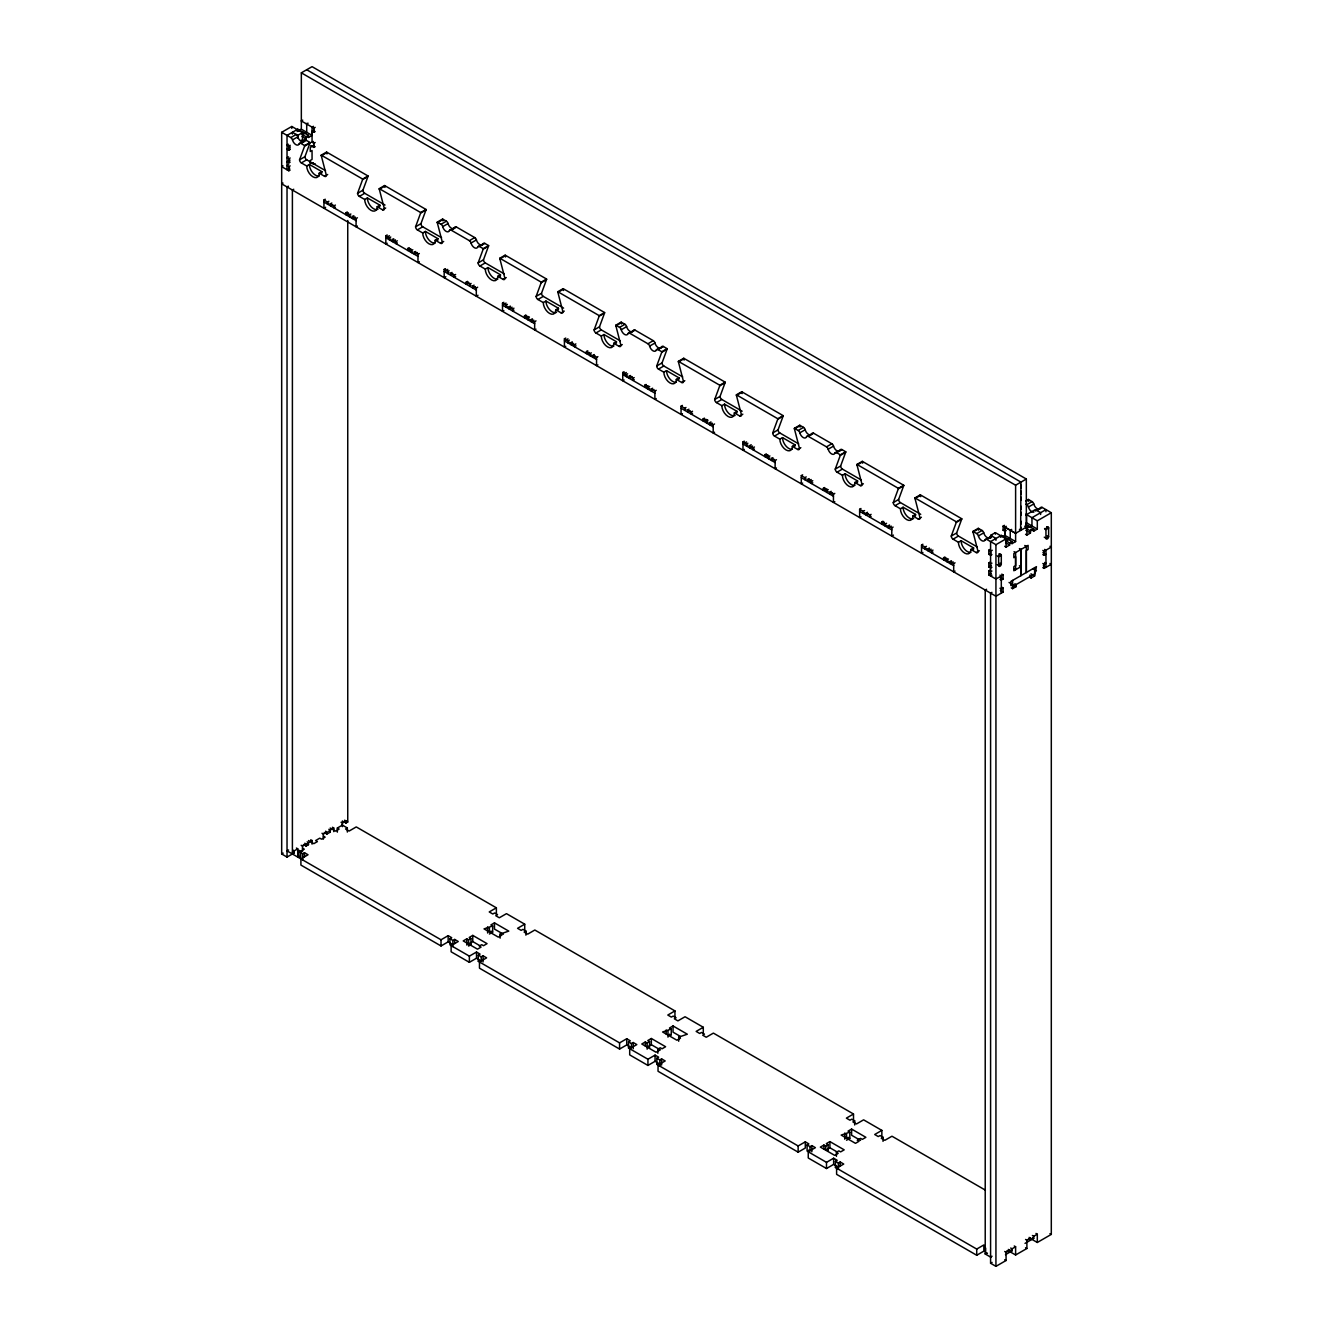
<?xml version="1.0" encoding="UTF-8"?>
<svg xmlns="http://www.w3.org/2000/svg" width="1333" height="1333" viewBox="0 0 1333 1333"><rect width="100%" height="100%" fill="white"/><g stroke="black" fill="none" stroke-linecap="round" stroke-linejoin="round"><path stroke-width="1.5" d="M313.472 126.318L312.055 127.135L312.055 142.248L313.838 143.281L315.188 142.514M312.055 134L312.055 132.633M1006.232 530.484L1004.899 531.267L1003.116 530.234L1003.116 526.102L1004.449 525.335M1004.899 536.766L1004.899 531.267M1011.28 587.886L1012.613 588.653L1012.613 584.537L1009.048 582.471M1014.046 551.662L1015.613 552.562L1015.613 569.758L1014.046 568.858M1024.76 526.235L1026.327 527.135L1026.327 479.03L1015.613 485.212L1015.613 541.565L1012.047 543.631L1010.697 542.864M1020.961 550.546L1021.295 549.279M1019.412 548.579L1020.961 549.479L1020.961 575.589L1020.961 551.112M1029.726 577.239L1031.075 578.005L1034.641 575.939L1036.424 566.658L1010.831 581.438L1010.831 585.57L1012.613 584.537M299.558 159.81L304.591 146.13L309.956 143.031L304.924 156.711L299.558 159.81A2.533 1.466 60 0 0 301.341 162.909L306.707 165.992A8.831 5.099 60 0 0 312.955 176.822A8.831 5.099 60 0 0 319.204 173.207L321.886 171.674L309.389 164.459L306.707 165.992M364.709 199.483L367.391 197.934L379.888 205.149L377.206 206.698A8.831 5.099 60 0 1 370.957 210.314A8.831 5.099 60 0 1 364.709 199.483L359.36 196.401A2.533 1.466 60 0 1 357.561 193.302L362.593 179.605A2.533 1.466 60 0 0 362.676 179.072L368.025 175.973L326.602 152.062L321.236 155.145A2.533 1.466 60 0 0 321.32 155.778L326.352 175.273A2.533 1.466 60 0 1 324.569 176.306L319.204 173.207M357.561 193.302L362.926 190.202L367.958 176.523L362.593 179.605M422.711 232.975L425.394 231.425L437.891 238.64L435.208 240.19A8.831 5.099 60 0 1 428.959 243.806A8.831 5.099 60 0 1 422.711 232.975L417.362 229.876A2.533 1.466 60 0 1 415.579 226.793L420.595 213.097L425.96 210.014A2.533 1.466 60 0 0 426.027 209.464L384.604 185.537L379.255 188.636A2.533 1.466 60 0 0 379.322 189.269L384.354 208.764A2.533 1.466 60 0 1 382.571 209.798L377.206 206.698M415.579 226.793L420.928 223.694L425.96 210.014M478.13 262.901L483.163 249.221L488.511 246.122L483.479 259.818L478.13 262.901A2.533 1.466 60 0 0 479.913 266L485.279 269.099A8.831 5.099 60 0 0 491.527 279.913A8.831 5.099 60 0 0 497.776 276.314L500.458 274.765L487.945 267.55L485.279 269.099M543.281 302.574L545.947 301.041L558.46 308.256L555.778 309.789A8.831 5.099 60 0 1 549.529 313.405A8.831 5.099 60 0 1 543.281 302.574L537.915 299.492A2.533 1.466 60 0 1 536.133 296.393L541.165 282.713A2.533 1.466 60 0 0 541.231 282.163L546.597 279.064L505.174 255.153L499.808 258.235A2.533 1.466 60 0 0 499.892 258.869L504.907 278.364A2.533 1.466 60 0 1 503.124 279.397L497.776 276.314M536.133 296.393L541.498 293.31L546.513 279.613A2.533 1.466 60 0 0 546.597 279.064M594.135 329.884L599.167 316.188L604.532 313.105L599.5 326.785L594.135 329.884A2.533 1.466 60 0 0 595.918 332.983L601.283 336.066A8.831 5.099 60 0 0 607.531 346.897A8.831 5.099 60 0 0 613.78 343.281L616.463 341.731L603.966 334.516L601.283 336.066M656.702 366.008L661.718 352.312L667.083 349.213L662.051 362.909L656.702 366.008A2.533 1.466 60 0 0 658.485 369.091L663.834 372.19A8.831 5.099 60 0 0 670.082 383.004A8.831 5.099 60 0 0 676.331 379.405L679.014 377.856L666.517 370.641L663.834 372.19M721.836 405.682L724.519 404.132L737.016 411.347L734.35 412.897A8.831 5.099 60 0 1 728.085 416.496A8.831 5.099 60 0 1 721.836 405.682L716.487 402.583A2.533 1.466 60 0 1 714.705 399.483L719.737 385.804A2.533 1.466 60 0 0 719.803 385.254L725.169 382.154L683.729 358.244L678.38 361.343A2.533 1.466 60 0 0 678.447 361.976L683.479 381.471A2.533 1.466 60 0 1 681.696 382.488L676.331 379.405M714.705 399.483L720.053 396.401L725.085 382.704A2.533 1.466 60 0 0 725.169 382.154M772.707 432.975L777.739 419.295L783.088 416.196L778.055 429.892L772.707 432.975A2.533 1.466 60 0 0 774.49 436.074L779.838 439.157A8.831 5.099 60 0 0 786.103 449.987A8.831 5.099 60 0 0 792.352 446.372L795.018 444.839L782.521 437.624L779.838 439.157M835.258 469.099L840.29 455.403L845.655 452.32L840.623 466L835.258 469.099A2.533 1.466 60 0 0 837.041 472.182L842.406 475.281A8.831 5.099 60 0 0 848.654 486.112A8.831 5.099 60 0 0 854.903 482.496L857.586 480.946L845.089 473.732L842.406 475.281M900.408 508.773L903.091 507.223L915.588 514.438L912.905 515.988A8.831 5.099 60 0 1 906.657 519.587A8.831 5.099 60 0 1 900.408 508.773L895.06 505.674A2.533 1.466 60 0 1 893.26 502.591L898.292 488.894A2.533 1.466 60 0 0 898.375 488.345L903.724 485.262L862.301 461.335L856.936 464.434A2.533 1.466 60 0 0 857.019 465.067L862.051 484.562A2.533 1.466 60 0 1 860.268 485.595L854.903 482.496M893.26 502.591L898.625 499.492L903.657 485.795A2.533 1.466 60 0 0 903.724 485.262M951.262 536.066L956.294 522.386L961.66 519.287L956.627 532.983L951.262 536.066A2.533 1.466 60 0 0 953.062 539.165L958.41 542.264A8.831 5.099 60 0 0 964.659 553.078A8.831 5.099 60 0 0 970.907 549.479L973.59 547.93L961.093 540.715L958.41 542.264M1020.628 530.417L1020.961 482.113L306.707 69.749M307.157 136.666L308.49 137.449L312.055 135.383L301.341 129.201L301.341 72.832L312.055 66.65L1026.327 479.03M299.042 856.319L297.742 857.069L297.742 848.821L294.176 850.887L294.176 852.937L287.028 857.069L281.68 853.97L281.68 132.3L291.794 126.468L302.508 132.65L302.508 140.898L301.175 140.115M302.124 121.403L301.341 120.953L302.758 120.137M308.49 137.449L308.49 135.383L297.776 129.201L287.028 135.399L287.028 169.758L289.711 168.208M306.04 123.652L308.106 123.219M297.992 131.134L301.341 129.201M281.68 132.3L290.794 137.566L296.159 134.483A2.533 1.466 60 0 1 297.842 136.816A5.049 2.916 60 0 0 301.208 141.515A5.049 2.916 60 0 0 304.574 140.715A2.533 1.466 60 0 1 306.257 140.315L310.022 142.481A2.533 1.466 60 0 1 309.989 142.864M292.394 134.1L292.394 132.3L297.792 135.366L303.124 132.284L303.124 133.966M290.794 137.566A2.533 1.466 60 0 1 292.477 139.915L297.842 136.816M303.807 133.966L306.707 132.284L306.707 124.036M315.188 131.517L313.838 132.284L313.838 128.168L315.188 127.385M288.378 144.247L287.028 145.014L288.811 146.047L290.161 145.28M314.071 130.101L312.055 131.251L313.838 132.284M302.058 134.45L306.073 136.766L308.49 135.383M302.508 140.898L306.073 138.832L306.073 136.766M292.477 139.915A5.049 2.916 60 0 0 295.843 144.614A5.049 2.916 60 0 0 299.225 143.797L304.574 140.715M288.378 146.563L289.711 147.596L287.028 149.146L288.811 150.179L290.161 149.396M299.225 143.797A2.533 1.466 60 0 1 300.908 143.397L306.257 140.315M304.624 145.963A2.533 1.466 60 0 0 304.674 145.58L310.022 142.481M312.055 142.248L313.405 141.481M288.545 156.861L287.028 157.727L288.811 158.76L290.161 157.994M314.071 145.214L310.272 147.413L310.272 151.529L312.055 150.496L312.055 159.443L310.272 160.46L310.272 163.309M290.044 160.11L287.028 161.86L288.811 162.893L290.161 162.109M310.722 145.597L313.838 147.413L315.188 146.63M283.013 165.892L281.68 166.675L288.811 170.791L290.161 170.024M288.711 164.675L287.028 165.642L288.811 166.675L290.161 165.892M301.341 162.909L306.707 159.81L325.569 170.707M321.32 155.778L326.668 152.678A2.533 1.466 60 0 1 326.602 152.062M312.389 163.359L313.405 162.793M315.188 163.826L312.289 163.692M283.013 183.071L281.68 183.854L995.934 596.234L1003.082 592.102L1003.082 587.986L1001.75 587.203M288.378 186.17L287.028 186.937L287.028 857.069M293.743 189.253L292.394 190.036L292.394 853.97M324.569 176.306L327.685 174.506M325.619 207.282L323.936 208.248L323.936 200L325.269 199.234M323.936 200L327.501 202.066L328.851 201.283M328.851 203.349L327.501 204.132L327.501 202.066M332.5 204.682L330.484 205.849L330.484 203.782L331.817 203.016M330.484 203.782L334.05 205.849L335.399 205.065M335.399 207.132L334.05 207.898L334.05 205.849M359.36 196.401L364.709 193.302L385.02 205.032M379.322 189.269L384.687 186.17A2.533 1.466 60 0 1 384.604 185.537M347.913 212.797L348.646 213.23L345.963 214.78L345.963 212.713L347.296 211.947M345.963 212.713L349.529 214.78L350.879 214.013M350.879 216.063L349.529 216.846L349.529 214.78M355.195 217.012L352.512 218.562L352.512 216.496L353.845 215.729M352.512 216.496L356.078 218.562L357.411 217.779M382.571 209.798L385.687 207.998M357.411 226.027L356.078 226.81L356.078 218.562M420.645 212.947A2.533 1.466 60 0 0 420.678 212.547L426.027 209.464M387.187 243.223L385.837 243.989L385.837 235.741L387.187 234.975M389.419 235.741L385.854 237.791L417.995 256.353M385.837 235.741L389.419 237.807L390.752 237.024M390.752 239.09L389.419 239.857L389.419 237.807M395.401 239.84L392.385 241.59L392.385 239.523L393.735 238.74M392.385 239.523L395.951 241.59L397.301 240.806M417.362 229.876L422.711 226.793L441.573 237.674M397.301 242.873L395.951 243.639L395.951 241.59M435.208 240.19L440.573 243.289A2.533 1.466 60 0 0 442.356 242.256L437.324 222.761A2.533 1.466 60 0 1 437.257 222.128L442.606 219.029L446.372 221.211A2.533 1.466 60 0 1 448.055 223.544A5.049 2.916 60 0 0 452.487 228.676M437.324 222.761L442.689 219.662A2.533 1.466 60 0 1 442.606 219.029M437.257 222.128L441.023 224.294L446.372 221.211M441.023 224.294A2.533 1.466 60 0 1 442.706 226.643L448.055 223.544M411.147 249.188A1.9 1.1 0 0 1 410.547 248.971L407.865 250.521L407.865 248.455L409.198 247.688M407.865 248.455L411.43 250.521L412.78 249.738M412.78 251.804L411.43 252.587L411.43 250.521M442.706 226.643A5.049 2.916 60 0 0 446.072 231.342A5.049 2.916 60 0 0 449.438 230.526L454.786 227.443A2.533 1.466 60 0 1 456.469 227.043L474.715 237.574A2.533 1.466 60 0 1 476.414 239.923A5.049 2.916 60 0 0 481.83 245.039M449.438 230.526A2.533 1.466 60 0 1 451.121 230.126L456.469 227.043M417.429 252.554L414.413 254.303L414.413 252.237L415.746 251.47M414.413 252.237L417.979 254.303L419.328 253.52M440.573 243.289L443.689 241.473M419.328 261.768L417.979 262.551L417.979 254.303M451.121 230.126L469.366 240.656L474.715 237.574M469.366 240.656A2.533 1.466 60 0 1 471.049 243.006L476.414 239.923M471.049 243.006A5.049 2.916 60 0 0 474.415 247.705A5.049 2.916 60 0 0 477.781 246.905L483.146 243.806A2.533 1.466 60 0 1 484.829 243.406L488.594 245.572A2.533 1.466 60 0 1 488.561 245.972M477.781 246.905A2.533 1.466 60 0 1 479.463 246.488L484.829 243.406M445.839 276.697L444.172 277.664L444.172 269.416L445.505 268.649M483.196 249.054A2.533 1.466 60 0 0 483.229 248.671L488.594 245.572M447.738 269.416L444.172 271.482L476.314 290.044M444.172 269.416L447.738 271.482L449.088 270.699M449.088 272.765L447.738 273.548L447.738 271.482M453.07 273.915L450.721 275.264L450.721 273.198L452.054 272.432M450.721 273.198L454.286 275.264L455.636 274.481M455.636 276.548L454.286 277.331L454.286 275.264M479.913 266L485.279 262.901L504.141 273.798M499.892 258.869L505.24 255.786A2.533 1.466 60 0 1 505.174 255.153M468.533 282.846L466.2 284.196L466.2 282.129L467.533 281.363M466.2 282.129L469.766 284.196L471.099 283.429M471.099 285.479L469.766 286.262L469.766 284.196M475.081 286.628L472.748 287.978L472.748 285.912L474.081 285.145M472.748 285.912L476.314 287.978L477.647 287.195M503.124 279.397L506.257 277.597M477.98 295.26L476.314 296.226L476.314 287.978M503.841 310.572L502.508 311.339L502.508 303.091L503.841 302.324M506.09 303.091L502.524 305.157L534.666 323.702M541.165 282.713L546.513 279.613M502.508 303.091L506.073 305.157L507.406 304.391M507.406 306.44L506.073 307.223L506.073 305.157M512.072 307.207L509.056 308.939L509.056 306.873L510.389 306.107M509.056 306.873L512.622 308.939L513.955 308.173M513.955 310.222L512.622 311.006L512.622 308.939M537.915 299.492L543.281 296.393L563.592 308.123M555.778 309.789L561.126 312.888A2.533 1.466 60 0 0 562.926 311.855L557.894 292.36A2.533 1.466 60 0 1 557.811 291.727L563.176 288.644L604.599 312.555A2.533 1.466 60 0 1 604.565 312.938M557.894 292.36L563.242 289.278A2.533 1.466 60 0 1 563.176 288.644M525.735 315.454L527.218 316.321L524.519 317.871L524.519 315.804L525.869 315.038M524.519 315.804L528.101 317.871L529.434 317.104M529.434 319.154L528.101 319.937L528.101 317.871M533.75 320.103L531.067 321.653L531.067 319.587L532.417 318.82M531.067 319.587L534.65 321.653L535.983 320.886M561.126 312.888L564.259 311.089M535.983 329.134L534.65 329.901L534.65 321.653M599.2 316.038A2.533 1.466 60 0 0 599.233 315.654L604.599 312.555M565.742 346.313L564.409 347.08L564.409 338.832L565.742 338.065M567.991 338.832L564.426 340.881L596.567 359.443M564.409 338.832L567.975 340.898L569.324 340.132M569.324 342.181L567.975 342.964L567.975 340.898M573.29 343.331L570.957 344.68L570.957 342.614L572.29 341.848M570.957 342.614L574.523 344.68L575.873 343.897M595.918 332.983L601.283 329.884L620.145 340.765M576.039 345.864L574.523 346.747L574.523 344.68M613.78 343.281L619.145 346.38A2.533 1.466 60 0 0 620.928 345.347L615.896 325.852A2.533 1.466 60 0 1 615.813 325.219L621.178 322.119L624.944 324.302A2.533 1.466 60 0 1 626.627 326.652A5.049 2.916 60 0 0 629.992 331.334A5.049 2.916 60 0 0 633.358 330.534A2.533 1.466 60 0 1 635.041 330.134L653.287 340.665A2.533 1.466 60 0 1 654.97 343.014A5.049 2.916 60 0 0 658.335 347.713A5.049 2.916 60 0 0 661.701 346.897A2.533 1.466 60 0 1 663.384 346.497L667.15 348.679A2.533 1.466 60 0 1 667.117 349.063M615.896 325.852L621.245 322.753A2.533 1.466 60 0 1 621.178 322.119M615.813 325.219L619.578 327.385L624.944 324.302M619.578 327.385A2.533 1.466 60 0 1 621.261 329.734L626.627 326.652M588.436 352.445L586.437 353.612L586.437 351.545L587.77 350.779M586.437 351.545L590.002 353.612L591.335 352.845M591.335 354.895L590.002 355.678L590.002 353.612M621.261 329.734A5.049 2.916 60 0 0 624.627 334.433A5.049 2.916 60 0 0 628.01 333.633L633.358 330.534M628.01 333.633A2.533 1.466 60 0 1 629.693 333.217L635.041 330.134M595.318 356.044L592.985 357.394L592.985 355.328L594.318 354.561M592.985 355.328L596.551 357.394L597.884 356.627M619.145 346.38L622.261 344.581M597.884 364.859L596.551 365.642L596.551 357.394M629.693 333.217L647.938 343.764L653.287 340.665M647.938 343.764A2.533 1.466 60 0 1 649.621 346.097L654.97 343.014M649.621 346.097A5.049 2.916 60 0 0 652.987 350.796A5.049 2.916 60 0 0 656.353 349.996L661.701 346.897M656.353 349.996A2.533 1.466 60 0 1 658.035 349.596L663.384 346.497M624.077 379.988L622.744 380.755L622.744 372.507L624.077 371.74M661.768 352.162A2.533 1.466 60 0 0 661.801 351.762L667.15 348.679M626.327 372.507L622.744 374.573L654.886 393.118M622.744 372.507L626.31 374.573L627.643 373.807M627.643 375.856L626.31 376.639L626.31 374.573M632.292 376.622L629.293 378.355L629.293 376.289L630.626 375.523M629.293 376.289L632.858 378.355L634.191 377.589M634.191 379.638L632.858 380.422L632.858 378.355M658.485 369.091L663.834 366.008L682.696 376.889M678.447 361.976L683.812 358.877A2.533 1.466 60 0 1 683.729 358.244M647.105 385.937L644.755 387.286L644.755 385.22L646.105 384.454M644.755 385.22L648.338 387.286L649.671 386.52M649.671 388.586L648.338 389.353L648.338 387.286M653.986 389.519L651.304 391.069L651.304 389.003L652.653 388.236M651.304 389.003L654.886 391.069L656.219 390.302M681.696 382.488L684.812 380.688M656.219 398.55L654.886 399.317L654.886 391.069M682.413 413.663L681.063 414.43L681.063 406.198L682.413 405.415M719.737 385.804L725.085 382.704M681.063 406.198L684.645 408.248L685.978 407.481M685.978 409.548L684.645 410.314L684.645 408.248M689.961 410.681L687.611 412.03L687.611 409.964L688.961 409.198M687.611 409.964L691.194 412.03L692.527 411.264M692.527 413.313L691.194 414.096L691.194 412.03M716.487 402.583L721.836 399.483L742.148 411.214M734.35 412.897L739.698 415.979A2.533 1.466 60 0 0 741.481 414.946L736.449 395.451A2.533 1.466 60 0 1 736.383 394.818L741.731 391.735L783.171 415.646A2.533 1.466 60 0 1 783.138 416.046M736.449 395.451L741.814 392.369A2.533 1.466 60 0 1 741.731 391.735M707.123 419.728A1.9 1.1 0 0 1 705.79 419.412L703.091 420.961L703.091 418.912L704.424 418.129M703.091 418.912L706.657 420.961L708.006 420.195M708.006 422.261L706.657 423.028L706.657 420.961M712.322 423.194L709.639 424.744L709.639 422.678L710.972 421.911M709.639 422.678L713.205 424.744L714.555 423.977M739.698 415.979L742.831 414.18M714.555 432.225L713.205 432.992L713.205 424.744M777.772 419.129A2.533 1.466 60 0 0 777.806 418.745L783.171 415.646M744.314 449.404L742.981 450.171L742.981 441.923L744.314 441.156M746.563 441.923L742.981 443.989L775.123 462.534M742.981 441.923L746.547 443.989L747.88 443.223M747.88 445.272L746.547 446.055L746.547 443.989M752.528 446.038L749.513 447.771L749.513 445.705L751.195 444.739M749.513 445.705L753.095 447.771L754.428 447.005M774.49 436.074L779.838 432.975L798.7 443.872M754.428 449.054L753.095 449.838L753.095 447.771M792.352 446.372L797.701 449.471A2.533 1.466 60 0 0 799.483 448.438L794.451 428.943A2.533 1.466 60 0 1 794.385 428.31L799.75 425.227L803.516 427.393A2.533 1.466 60 0 1 805.199 429.743A5.049 2.916 60 0 0 808.564 434.441A5.049 2.916 60 0 0 811.93 433.625A2.533 1.466 60 0 1 813.613 433.225L831.859 443.756A2.533 1.466 60 0 1 833.542 446.105A5.049 2.916 60 0 0 837.957 451.221M794.451 428.943L799.817 425.86A2.533 1.466 60 0 1 799.75 425.227M794.385 428.31L798.15 430.492L803.516 427.393M798.15 430.492A2.533 1.466 60 0 1 799.833 432.825L805.199 429.743M767.508 455.253L764.992 456.702L764.992 454.636L766.342 453.87M764.992 454.636L768.574 456.702L769.907 455.936M769.907 458.002L768.574 458.769L768.574 456.702M799.833 432.825A5.049 2.916 60 0 0 803.199 437.524A5.049 2.916 60 0 0 806.565 436.724L811.93 433.625M806.565 436.724A2.533 1.466 60 0 1 808.248 436.324L813.613 433.225M773.89 459.135L771.54 460.485L771.54 458.419L772.89 457.652M771.54 458.419L775.123 460.485L776.456 459.718M797.701 449.471L800.833 447.671M776.456 467.966L775.123 468.733L775.123 460.485M808.248 436.324L826.493 446.855L831.859 443.756M826.493 446.855A2.533 1.466 60 0 1 828.176 449.204L833.542 446.105M828.176 449.204A5.049 2.916 60 0 0 831.542 453.886A5.049 2.916 60 0 0 834.908 453.087L840.273 449.987A2.533 1.466 60 0 1 841.956 449.588L845.722 451.77A2.533 1.466 60 0 1 845.689 452.154M834.908 453.087A2.533 1.466 60 0 1 836.607 452.687L841.956 449.588M802.649 483.079L801.3 483.862L801.3 475.614L802.649 474.831M840.323 455.253A2.533 1.466 60 0 0 840.373 454.853L845.722 451.77M801.3 475.614L804.882 477.664L806.215 476.897M806.215 478.964L804.882 479.73L804.882 477.664M811.197 479.513L807.848 481.446L807.848 479.38L809.198 478.614M807.848 479.38L811.43 481.446L812.763 480.68M812.763 482.746L811.43 483.512L811.43 481.446M837.041 472.182L842.406 469.099L861.268 479.98M857.019 465.067L862.368 461.968A2.533 1.466 60 0 1 862.301 461.335M827.143 489.144A1.9 1.1 0 0 1 826.01 488.844L823.327 490.377L823.327 488.328L824.66 487.545M823.327 488.328L826.893 490.377L828.243 489.611M828.243 491.677L826.893 492.444L826.893 490.377M832.558 492.61L829.876 494.16L829.876 492.11L831.209 491.327M829.876 492.11L833.442 494.16L834.791 493.393M860.268 485.595L863.384 483.779M834.791 501.641L833.442 502.408L833.442 494.16M860.968 516.754L859.635 517.537L859.635 509.289L860.968 508.506M898.292 488.894L903.657 485.795M859.635 509.289L863.201 511.339L864.55 510.572M864.55 512.638L863.201 513.405L863.201 511.339M868.533 513.772L866.183 515.121L866.183 513.072L867.516 512.289M281.68 853.97L283.163 853.103M288.594 849.971L287.028 850.887L441.023 939.782L448.155 935.666L451.737 937.716L449.954 938.749L449.954 944.93L451.737 943.914L448.155 941.848L441.023 945.963L300.908 865.067L300.908 858.885L308.04 854.77L304.474 852.703L302.691 853.737L297.742 850.887L300.725 851.22L304.291 849.154L302.508 848.138M866.183 513.072L869.749 515.121L871.099 514.355M871.099 516.421L869.749 517.187L869.749 515.121M301.175 845.289L302.508 846.072L306.073 844.006L306.073 846.072L303.407 844.522M307.157 841.839L308.49 842.623L312.055 840.556L312.055 844.156M322.003 833.275L323.336 834.041L326.918 831.975L326.918 834.041L324.236 832.492M328.851 829.309L330.184 830.092L333.767 828.026L333.767 831.642M347.746 220.512L347.746 822.011L345.963 823.044L345.963 820.978L342.381 823.044L341.048 822.278M895.06 505.674L900.408 502.591L920.72 514.305M306.073 846.072L308.49 844.672L308.49 842.623M326.918 834.041L330.184 832.159L330.184 830.092M337.332 832.159L337.332 828.026L342.381 825.11M912.905 515.988L918.27 519.07A2.533 1.466 60 0 0 920.053 518.054L915.021 498.559A2.533 1.466 60 0 1 914.955 497.925L920.303 494.826L961.726 518.737A2.533 1.466 60 0 1 961.693 519.137M915.021 498.559L920.387 495.459A2.533 1.466 60 0 1 920.303 494.826M347.33 832.075L347.33 827.96L345.547 828.993L349.113 831.059L356.261 826.927L496.376 907.823L496.376 914.005M883.612 522.086L884.346 522.503L881.663 524.069L881.663 522.003L882.996 521.22M881.663 522.003L885.229 524.069L886.562 523.286M886.562 525.352L885.229 526.118L885.229 524.069M891.227 526.102L888.211 527.835L888.211 525.785L889.544 525.002M888.211 525.785L891.777 527.835L893.11 527.068M918.27 519.07L921.386 517.271M893.46 535.116L891.777 536.083L891.777 527.835M956.344 522.219A2.533 1.466 60 0 0 956.378 521.836L961.726 518.737M922.886 552.495L921.536 553.278L921.536 545.03L922.886 544.247M921.536 545.03L925.102 547.08L926.452 546.313M926.452 548.38L925.102 549.146L925.102 547.08M931.1 549.129L928.085 550.862L928.085 548.796L929.418 548.03M928.085 548.796L931.65 550.862L933 550.096M953.062 539.165L958.41 536.066L977.272 546.963M933 552.162L931.65 552.928L931.65 550.862M972.957 531.4L978.305 528.318L982.071 530.484A2.533 1.466 60 0 1 983.754 532.833A5.049 2.916 60 0 0 987.12 537.532A5.049 2.916 60 0 0 990.486 536.716A2.533 1.466 60 0 1 992.169 536.316L986.82 539.415A2.533 1.466 60 0 0 985.137 539.815A5.049 2.916 60 0 1 981.771 540.615A5.049 2.916 60 0 1 978.405 535.933A2.533 1.466 60 0 0 976.722 533.583L972.957 531.4A2.533 1.466 60 0 0 973.023 532.034L978.055 551.529A2.533 1.466 60 0 1 976.273 552.562L970.907 549.479M1025.66 500.975L1028.326 499.425L1032.092 501.608A2.533 1.466 60 0 1 1033.775 503.957A5.049 2.916 60 0 0 1037.157 508.639A5.049 2.916 60 0 0 1040.523 507.84A2.533 1.466 60 0 1 1042.206 507.44L1051.304 512.722L1051.304 547.08M973.023 532.034L978.389 528.951A2.533 1.466 60 0 1 978.305 528.318M1025.727 501.608L1028.409 500.058A2.533 1.466 60 0 1 1028.326 499.425M976.722 533.583L982.071 530.484M1025.793 504.157L1026.743 504.707L1032.092 501.608M978.405 535.933L983.754 532.833M1026.743 504.707A2.533 1.466 60 0 1 1028.426 507.04L1033.775 503.957M947.013 558.51A1.9 1.1 0 0 1 946.247 558.244L943.564 559.793L943.564 557.744L944.897 556.961M943.564 557.744L947.13 559.793L948.479 559.027M990.636 538.332L990.636 535.366L995.351 532.65L1006.065 538.832L1006.065 547.08L1004.715 546.313M1006.298 526.318L1004.899 527.135L1004.899 535.383L1015.613 541.565M1026.593 514.605L1037.307 520.803L1037.307 529.051L1026.593 522.853L1026.593 514.605L1035.274 509.589L1040.64 512.688L1040.606 514.505M948.479 561.093L947.13 561.86L947.13 559.793M985.137 539.815L990.486 536.716M1040.523 507.84L1035.158 510.939A2.533 1.466 60 0 1 1036.841 510.539L1042.206 507.44M1003.116 530.234L1005.782 528.684M953.128 561.843L950.112 563.576L950.112 561.526L951.445 560.743M1012.047 543.631L1012.047 541.565L1001.333 535.383L990.586 541.581L990.586 575.956L991.919 575.173M1011.664 529.418L1010.247 530.234L1010.247 538.482L1007.131 540.282M950.112 561.526L953.678 563.576L955.028 562.809M1002.883 536.549L1004.899 535.383M1025.71 523.369L1026.593 522.853M976.273 552.562L979.388 550.762M986.82 539.415L995.934 544.68L1006.682 538.482L1006.682 540.148M1037.307 520.803L1051.304 512.722M991.919 554.561L990.586 555.328L988.803 554.295L988.803 550.179L990.136 549.413M1029.726 527.235L1031.959 525.952L1031.959 517.704L1045.972 509.606L1045.938 511.772M955.028 571.057L953.678 571.824L953.678 563.576M992.252 550.246L990.586 551.212L988.803 550.179M988.803 554.295L991.135 552.945M1005.615 540.648L1009.631 542.964L1012.047 541.565M1025.777 528.235L1030.459 530.934L1033.741 529.051L1033.741 531.101L1032.392 530.334M1006.065 547.08L1009.631 545.03L1009.631 542.964M1025.56 534.283L1026.893 535.05L1030.459 533L1030.459 530.934M1033.741 531.101L1037.307 529.051M991.919 567.275L990.586 568.041L988.803 567.025L988.803 562.893L990.469 561.926M991.919 563.159L990.586 563.926L988.803 562.893M988.803 567.025L991.135 565.659M999.967 579.305L1001.3 580.072L1003.082 579.039L1003.082 574.923L995.934 579.039L988.803 574.923L988.803 570.791L990.136 570.024M991.919 571.057L990.586 571.824L988.803 570.791M988.803 574.923L991.135 573.573M1042.823 550.429L1044.156 551.212L1051.32 547.063L1051.32 564.259L1044.156 568.391L1042.823 567.625M1042.823 554.561L1044.156 555.328L1045.938 554.295L1042.923 552.562M986.57 589.269L985.22 590.036L985.22 1253.986L990.919 1257.269M991.935 592.352L990.586 593.135L990.586 1263.251L995.934 1266.35L1006.065 1260.501L1006.065 1252.254L1009.631 1250.204L1009.631 1252.254L1006.948 1250.721M1003.082 587.986L1001.3 589.003L999.967 588.236M1042.823 563.492L1044.156 564.276L1045.938 563.242L1044.605 562.459M1012.613 588.653L1016.196 586.603L1016.196 584.537L1014.846 583.771M496.376 907.823L489.228 911.939L492.81 914.005L494.593 912.972L497.542 914.688L495.759 915.721L499.325 917.77L506.473 913.655L524.719 924.186L524.719 930.367M449.954 938.749L452.903 940.465L454.686 939.432L458.269 941.498L451.121 945.614L451.121 951.795L469.366 962.326L476.514 958.21L480.08 960.277L478.297 961.31L478.297 955.111L480.08 954.095L476.514 952.029L469.366 956.144L451.121 945.614M468.583 939.882L466.783 938.849L463.218 940.915L477.497 949.163L481.08 947.096L479.297 946.063L481.696 944.68L483.479 945.714L487.062 943.647L472.765 935.399L469.199 937.466L470.982 938.499L470.982 944.68L468.583 946.063L468.583 939.882L470.982 938.499M489.411 934.05L492.677 932.15L492.677 925.968L484.046 928.884L498.342 937.132L501.908 935.066L500.125 934.05L500.125 938.165M500.125 934.05L508.756 931.117L494.476 922.869L490.894 924.935L492.677 925.968M479.913 945.714L472.765 941.581L469.199 943.647L470.982 944.68M524.719 924.186L517.571 928.318L521.153 930.367L522.936 929.351L525.902 931.051L525.902 935.183M478.297 955.111L481.246 956.827L483.046 955.794L486.612 957.86L479.463 961.976L479.463 968.175L619.578 1049.054L626.727 1044.939L630.292 1047.005L628.51 1048.038L628.51 1041.839L630.292 1040.823L626.727 1038.757L619.578 1042.873L478.297 961.31M525.902 931.051L524.102 932.084L527.685 934.15L534.816 930.017L674.948 1010.914L674.948 1017.096M674.948 1010.914L667.8 1015.046L671.365 1017.096L673.148 1016.079L676.114 1017.779L674.331 1018.812L677.897 1020.878L685.045 1016.746L703.291 1027.276L703.291 1033.475M628.51 1041.839L631.475 1043.556L633.258 1042.523L636.824 1044.589L629.693 1048.704L629.693 1054.886L647.938 1065.434L655.07 1061.301L658.652 1063.367L656.852 1064.4L656.852 1058.219L658.652 1057.186L655.07 1055.119L647.938 1059.235L628.51 1048.038M660.268 1049.837L651.337 1044.689L647.771 1046.738L649.554 1047.771L649.554 1041.59L647.138 1042.973L645.355 1041.956L641.79 1044.006L656.069 1052.254L659.635 1050.187L657.852 1049.171L657.852 1053.287M657.852 1049.171L660.268 1047.771L662.051 1048.804L665.617 1046.738L651.337 1038.49L647.771 1040.556L649.554 1041.59M669.466 1034.208L671.249 1035.241L671.249 1029.059L662.618 1031.975L676.897 1040.223L680.48 1038.174L678.697 1037.141L678.697 1041.256M678.697 1037.141L687.311 1034.208L673.032 1025.96L669.466 1028.026L671.249 1029.059M703.291 1027.276L696.143 1031.409L699.708 1033.475L701.508 1032.442L704.457 1034.141L702.674 1035.174L706.24 1037.241L713.388 1033.108L853.503 1114.005L853.503 1120.203M656.852 1058.219L659.818 1059.918L661.601 1058.885L665.184 1060.951L658.035 1065.067L658.035 1071.265L798.15 1152.162L805.299 1148.03L805.299 1141.848L808.864 1143.914L807.082 1144.947L807.082 1151.129L808.864 1150.096M656.852 1064.4L798.15 1145.963L805.299 1141.848M853.503 1114.005L846.372 1118.137L849.937 1120.203L851.72 1119.17L854.686 1120.87L854.686 1125.002M807.082 1144.947L810.031 1146.647L811.83 1145.614L815.396 1147.68L808.248 1151.795L808.248 1157.994L826.493 1168.524L833.642 1164.392L837.207 1166.458L835.424 1167.491L835.424 1161.31L837.207 1160.277L833.642 1158.21L826.493 1162.343L808.248 1151.795M854.686 1120.87L852.887 1121.903L856.469 1123.969L863.601 1119.837L881.846 1130.384L881.846 1136.566M837.041 1151.895L829.909 1147.78L826.327 1149.846L828.11 1150.862L828.11 1144.68L825.71 1146.08L823.927 1145.047L820.345 1147.096L834.641 1155.344L838.207 1153.295L836.424 1152.262L836.424 1156.378M836.424 1152.262L838.824 1150.862L840.623 1151.895L844.189 1149.846L829.909 1141.598L826.327 1143.647L828.11 1144.68M849.821 1132.15L841.19 1135.083L855.469 1143.331L859.035 1141.265L857.252 1140.232L860.535 1138.349L862.318 1139.365L865.883 1137.316L851.604 1129.068L848.021 1131.117L849.821 1132.15L849.821 1138.349L846.538 1140.232M881.846 1130.384L874.715 1134.5L878.28 1136.566L880.063 1135.533L883.029 1137.249L883.029 1141.365M835.424 1161.31L838.39 1163.009L840.173 1161.976L843.739 1164.042L836.607 1168.175L836.607 1174.356L976.722 1255.253L983.854 1251.12L983.854 1244.939L976.722 1249.071L835.424 1167.491M883.029 1137.249L881.246 1138.265L884.812 1140.332L891.96 1136.216L985.37 1190.136M985.22 1253.986L986.687 1253.137M987.436 1253.187L985.654 1254.22L985.654 1248.038M990.586 1257.069L992.035 1256.236M1010.697 1248.038L1012.047 1248.804L1015.613 1246.755L1015.613 1254.986L1008.581 1250.937M1025.56 1239.457L1026.893 1240.24L1030.459 1238.174L1030.459 1240.24L1028.459 1239.073M1032.392 1235.508L1033.741 1236.274L1037.307 1234.225L1037.307 1242.473L1031.275 1238.99M990.586 1263.251L992.085 1262.401M1005.482 1254.653L1012.047 1250.871L1012.047 1248.804M1025.01 1243.389L1033.741 1238.34L1033.741 1236.274M1015.613 1254.986L1026.893 1248.488L1026.893 1240.24M1037.307 1242.473L1051.304 1234.391L1051.304 564.276L1049.954 563.492M1015.946 533.133L1014.83 532.867M301.341 72.832L1015.613 485.212M1046.938 526.785L1048.621 527.751L1048.621 536.599A1.9 1.1 -60 0 1 1047.271 538.932A1.9 1.1 -60 0 1 1045.938 538.149L1044.272 537.182M1046.972 527.035L1048.638 528.001L1045.972 529.551L1044.622 528.768M1044.605 528.534L1045.938 529.301A1.816 1.05 -60 0 1 1048.538 527.818M1047.271 535.833L1048.638 536.582L1045.972 538.132L1045.938 529.301M1025.71 524.402L1033.741 529.051M1025.56 526.035L1026.893 526.818L1026.893 535.05M1030.726 529.368L1031.725 529.951M1025.777 530.284L1030.459 533M1049.954 546.313L1051.32 547.063M1019.412 529.334L1020.961 530.234L1020.961 527.218M1044.622 549.396L1045.972 550.162L1045.972 567.341L1043.322 565.825M301.341 120.953L313.838 128.168M1003.116 526.102L1015.613 533.317L1028.376 525.952L1028.376 527.618M1005.449 527.468L1007.015 528.368M1007.798 528.818L1009.364 529.718M1010.147 530.167L1011.697 531.067M1012.48 531.517L1014.046 532.417M1024.76 545.48L1026.327 546.38L1026.327 572.507L1026.327 550.512L1028.11 549.479L1028.11 545.347L1013.83 553.595L1013.83 557.727L1015.613 556.694L1015.613 565.625L1013.83 566.658L1013.83 570.774L1020.961 566.658L1019.412 565.759M302.058 136.516L306.073 138.832M1005.615 542.698L1009.631 545.03M990.636 535.366L996.001 538.465L995.934 540.298M300.908 143.397L304.674 145.58M321.236 155.145L362.676 179.072M379.255 188.636L420.678 212.547M479.463 246.488L483.229 248.671M499.808 258.235L541.231 282.163M557.811 291.727L599.233 315.654M658.035 349.596L661.801 351.762M678.38 361.343L719.803 385.254M736.383 394.818L777.806 418.745M836.607 452.687L840.373 454.853M856.936 464.434L898.375 488.345M914.955 497.925L956.378 521.836M1032.858 568.724L1036.424 570.791M999.283 553.911L1001.3 555.078L1001.3 563.926A1.9 1.1 -60 0 1 999.967 566.242A1.9 1.1 -60 0 1 998.617 565.475L997.284 564.692M999.067 554.045L1001.3 555.328L998.617 556.877L997.284 555.844M1030.959 573.823L1034.641 575.939M1029.726 575.173L1031.075 575.939L1031.075 578.005M309.939 162.343L311.505 163.243M999.967 563.159L1001.3 563.926L998.617 565.475L998.617 556.627A1.816 1.05 -60 0 1 1001.216 555.128M1001.75 574.14L1003.082 574.923M999.967 575.173L1001.3 575.956L1001.3 593.135M1000.4 577.506L1003.082 579.039M1013.846 585.237L1016.196 586.603M409.814 248.538L410.547 250.521M467.383 281.796L468.866 282.646M645.972 384.87L647.438 387.286M825.26 488.411L826.01 490.377M945.514 557.811L946.247 559.793M1000.4 590.552L1003.082 592.102M323.952 202.049L356.094 220.612M681.08 408.248L713.222 426.81M801.3 477.664L833.442 496.226M859.652 511.339L891.794 529.901M921.553 547.08L953.695 565.642M344.614 820.212L345.963 820.978M346.413 821.245L347.746 822.011M343.281 821.495L345.963 823.044M342.048 824.91L347.33 827.96M1049.954 1233.625L1051.304 1234.391M337.332 828.026L339.115 829.059L335.549 831.125L330.184 828.026M332.417 827.26L333.767 828.026M1035.974 1233.442L1037.307 1234.225M328.518 831.192L330.184 832.159M1032.392 1237.574L1033.741 1238.34M325.569 831.209L326.918 831.975M1029.126 1237.391L1030.459 1238.174M503.391 934.216L494.476 929.068L494.476 922.869M680.18 1036.274L673.032 1032.159L673.032 1025.96M860.535 1140.398L851.604 1135.249L851.604 1129.068M490.894 931.117L492.677 932.15M848.021 1137.316L849.821 1138.349M323.336 836.108L325.135 837.141L321.553 839.19L319.77 838.157L315.638 840.556L317.421 841.59L313.838 843.656L308.49 840.556M1025.56 1247.705L1026.893 1248.488M310.722 839.79L312.055 840.556M1014.263 1245.972L1015.613 1246.755M307.157 843.906L308.49 844.672M1010.697 1250.104L1012.047 1250.871M304.74 843.239L306.073 844.006M1008.298 1249.421L1009.631 1250.204M1004.715 1251.487L1006.065 1252.254M296.409 848.038L297.742 848.821M1004.715 1259.735L1006.065 1260.501M292.843 850.104L294.176 850.887M292.51 851.97L294.176 852.937M1028.409 500.058L1028.726 501.291M1025.877 514.121L1026.193 515.338M978.389 528.951L978.705 530.167M920.387 495.459L920.686 496.676M862.368 461.968L862.684 463.184M799.817 425.86L800.133 427.077M741.814 392.369L742.131 393.585M683.812 358.877L684.129 360.093M621.245 322.753L621.561 323.969M563.242 289.278L563.559 290.494M505.24 255.786L505.557 257.002M442.689 219.662L443.006 220.878M384.687 186.17L384.987 187.386M326.668 152.678L326.985 153.912M1044.156 551.212L1044.156 555.328M1044.156 564.276L1044.156 568.391M1034.641 567.691L1034.641 573.89L1012.613 586.603L1012.613 580.405M1020.961 485.129L1020.961 488.128M1020.961 491.144L1020.961 494.143M1020.961 497.159L1020.961 500.158M1020.961 506.173L1020.961 509.189M1020.961 512.189L1020.961 515.204M1020.961 521.22L1020.961 524.219M1001.333 535.383L1001.333 536.549M1000.7 535.749L1000.7 537.299M995.934 544.68L995.934 1266.35M995.351 532.65L995.351 534.2M976.722 1249.071L976.722 1255.253M884.346 522.503L884.346 524.452M846.538 1134.05L846.538 1138.165M844.755 1133.017L844.755 1139.198M840.173 1161.976L840.173 1166.108M838.39 1163.009L838.39 1169.208M833.642 1158.21L833.642 1164.392M829.909 1141.598L829.909 1147.78M826.493 1162.343L826.493 1168.524M825.71 1146.08L825.71 1150.196M823.927 1145.047L823.927 1149.163M811.83 1145.614L811.83 1151.795M810.031 1146.647L810.031 1150.779M798.15 1145.963L798.15 1152.162M767.691 455.153L767.675 456.702M705.79 419.412L705.774 420.961M667.983 1030.959L667.983 1037.141M666.183 1029.926L666.183 1034.041M661.601 1058.885L661.601 1065.067M659.818 1059.918L659.818 1066.1M655.07 1055.119L655.07 1061.301M651.337 1038.49L651.337 1044.689M647.938 1059.235L647.938 1065.434M647.138 1042.973L647.138 1049.171M645.355 1041.956L645.355 1046.072M633.258 1042.523L633.258 1048.704M631.475 1043.556L631.475 1047.671M626.727 1038.757L626.727 1044.939M619.578 1042.873L619.578 1049.054M589.119 352.445L589.103 353.612M527.218 316.704L527.202 317.871M489.411 927.851L489.411 931.984M487.628 926.818L487.628 933.017M483.046 955.794L483.046 961.976M481.246 956.827L481.246 960.943M476.514 952.029L476.514 958.21M472.765 935.399L472.765 941.581M469.366 956.144L469.366 962.326M466.783 938.849L466.783 945.047M454.686 939.432L454.686 943.547M452.903 940.465L452.903 946.647M448.155 935.666L448.155 941.848M441.023 939.782L441.023 945.963M342.381 820.945L342.381 826.66M323.336 834.041L323.336 839.19M313.838 143.281L313.838 147.413M304.474 852.703L304.474 856.819M302.691 853.737L302.691 859.918M302.508 846.072L302.508 851.22M300.725 851.22L300.725 857.402L298.942 856.386L298.942 850.187M297.776 129.201L297.776 130.867M297.792 135.366L297.792 138.332M297.159 129.551L297.159 131.484M291.794 126.468L291.794 128.401M289.711 149.196L289.711 147.346A1.816 1.05 -60 0 1 290.027 146.513M288.811 146.047L288.811 150.179M288.811 158.76L288.811 162.893M288.811 166.675L288.811 170.791M648.604 386.053A1.9 1.1 0 0 1 647.871 385.92M768.458 455.419A1.9 1.1 0 0 1 767.808 455.219M528.551 316.637A1.9 1.1 0 0 1 527.985 316.587M1033.858 512.172A5.049 2.916 60 0 1 1028.426 507.04M601.283 329.884A2.533 1.466 60 0 1 599.5 326.785M543.281 296.393A2.533 1.466 60 0 1 541.498 293.31M485.279 262.901A2.533 1.466 60 0 1 483.479 259.818M483.146 243.806A5.049 2.916 60 0 1 482.646 244.606M454.786 227.443A5.049 2.916 60 0 1 453.487 228.676M422.711 226.793A2.533 1.466 60 0 1 420.928 223.694M364.709 193.302A2.533 1.466 60 0 1 362.926 190.202M368.025 175.973A2.533 1.466 60 0 1 367.991 176.356M306.707 159.81A2.533 1.466 60 0 1 304.924 156.711M958.41 536.066A2.533 1.466 60 0 1 956.627 532.983M900.408 502.591A2.533 1.466 60 0 1 898.625 499.492M842.406 469.099A2.533 1.466 60 0 1 840.623 466M840.273 449.987A5.049 2.916 60 0 1 838.974 451.237M779.838 432.975A2.533 1.466 60 0 1 778.055 429.892M721.836 399.483A2.533 1.466 60 0 1 720.053 396.401M663.834 366.008A2.533 1.466 60 0 1 662.051 362.909M970.974 552.295A8.831 5.099 60 0 1 964.475 549.079A8.831 5.099 60 0 1 961.093 540.715M973.59 547.93A8.831 5.099 60 0 1 973.323 549.846M913.672 518.537A8.831 5.099 60 0 1 906.89 516.054A8.831 5.099 60 0 1 903.091 507.223M915.588 514.438A8.831 5.099 60 0 1 915.438 515.921M854.97 485.312A8.831 5.099 60 0 1 848.471 482.113A8.831 5.099 60 0 1 845.089 473.732M857.586 480.946A8.831 5.099 60 0 1 857.436 482.429M792.419 449.188A8.831 5.099 60 0 1 785.92 445.988A8.831 5.099 60 0 1 782.521 437.624M795.018 444.839A8.831 5.099 60 0 1 794.868 446.322M735.116 415.429A8.831 5.099 60 0 1 728.335 412.963A8.831 5.099 60 0 1 724.519 404.132M737.016 411.347A8.831 5.099 60 0 1 736.866 412.83M676.398 382.221A8.831 5.099 60 0 1 669.916 379.022A8.831 5.099 60 0 1 666.517 370.641M679.014 377.856A8.831 5.099 60 0 1 678.864 379.338M319.27 176.023A8.831 5.099 60 0 1 312.772 172.823A8.831 5.099 60 0 1 309.389 164.459M321.886 171.674A8.831 5.099 60 0 1 321.736 173.157M377.972 209.248A8.831 5.099 60 0 1 371.191 206.782A8.831 5.099 60 0 1 367.391 197.934M379.888 205.149A8.831 5.099 60 0 1 379.738 206.632M435.274 243.006A8.831 5.099 60 0 1 428.793 239.807A8.831 5.099 60 0 1 425.394 231.425M437.891 238.64A8.831 5.099 60 0 1 437.624 240.573M497.842 279.13A8.831 5.099 60 0 1 491.344 275.914A8.831 5.099 60 0 1 487.945 267.55M500.458 274.765A8.831 5.099 60 0 1 500.192 276.681M556.544 312.339A8.831 5.099 60 0 1 549.763 309.873A8.831 5.099 60 0 1 545.947 301.041M558.46 308.256A8.831 5.099 60 0 1 558.31 309.739M613.846 346.097A8.831 5.099 60 0 1 607.348 342.898A8.831 5.099 60 0 1 603.966 334.516M616.463 341.731A8.831 5.099 60 0 1 616.313 343.214"/></g></svg>
